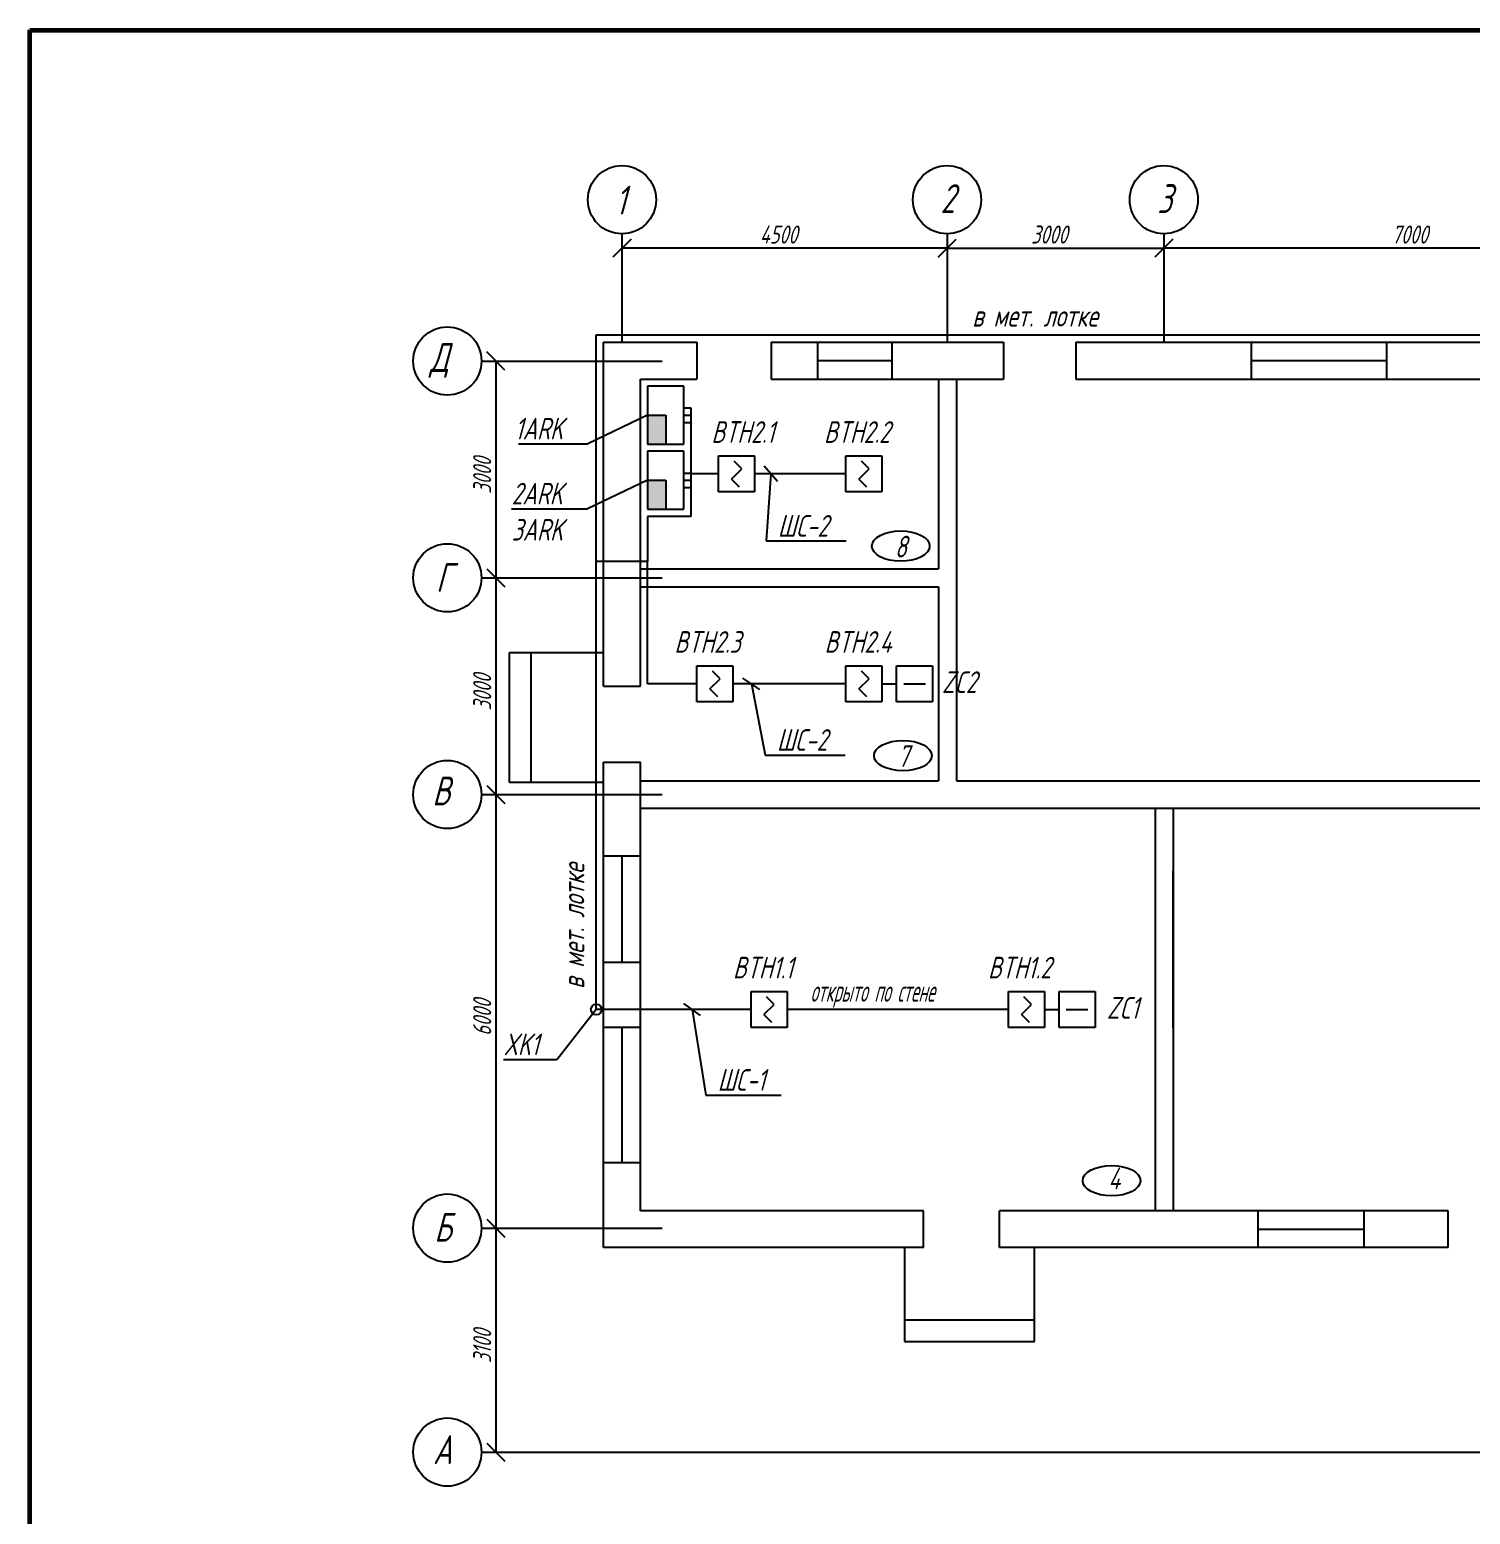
# Model space of a CAD drawing. Header units: millimetres. Extents: x 2185 to 4647, y 1259 to 2456.
# Drawn here: x 3830.3 to 4129.4, y 1534.8 to 1843 of the extents above; entities that cross this region are included whole.
import ezdxf

# ---------------------------------------------------------------- set-up
doc = ezdxf.new("R2010")
doc.units = ezdxf.units.MM
doc.styles.add('Simplex', font='simplex.shx', dxfattribs={"width": 0.7, "oblique": 15})

msp = doc.modelspace()

# ---------------------------------------------------------------- hatches: boundary and pattern name
at = {"true_color": 0x000000}
for points in [[(3962.34, 1762.96), (3958.59, 1762.96), (3958.59, 1756.96), (3962.34, 1756.96)], [(3962.34, 1749.46), (3958.59, 1749.46), (3958.59, 1743.46), (3962.34, 1743.46)]]:
    msp.add_hatch(color=18, dxfattribs=at).paths.add_polyline_path(points)

# ---------------------------------------------------------------- linework, layer by layer
at = {"color": 18, "lineweight": 60, "true_color": 0x000000}
for p, q in [((3830.3, 1258.99), (3830.3, 1842.99)), ((3830.3, 1842.91), (4646.3, 1842.91))]:
    msp.add_line(p, q, dxfattribs=at)
at = {"color": 18, "true_color": 0x000000}
for p, q in [((3953.26, 1800.61), (3953.26, 1778.11)), ((4020.76, 1800.61), (4020.76, 1778.11)), ((4065.76, 1800.61), (4065.76, 1778.11)), ((4020.76, 1797.61), (3953.26, 1797.61)), ((4020.76, 1797.61), (4065.76, 1797.61)), ((4170.76, 1797.61), (4065.76, 1797.61)), ((3947.94, 1732.59), (3947.94, 1779.61)), ((3947.94, 1779.61), (4414.59, 1779.61)), ((3924.1, 1774.21), (3961.6, 1774.21)), ((3927.1, 1774.21), (3927.1, 1729.21)), ((3966.09, 1768.96), (3958.59, 1768.96)), ((3958.59, 1768.96), (3958.59, 1756.96)), ((3966.09, 1756.96), (3966.09, 1768.96)), ((3958.59, 1762.96), (3962.34, 1762.96)), ((3962.34, 1762.96), (3962.34, 1756.96)), ((3966.09, 1764.46), (3967.59, 1764.46)), ((3966.09, 1762.96), (3967.59, 1762.96)), ((3967.59, 1764.46), (3967.59, 1741.96)), ((3966.09, 1761.46), (3967.59, 1761.46)), ((3958.59, 1756.96), (3966.09, 1756.96)), ((3966.09, 1755.46), (3958.59, 1755.46)), ((3958.59, 1755.46), (3958.59, 1743.46)), ((3966.09, 1743.46), (3966.09, 1755.46)), ((3973.31, 1754.52), (3980.81, 1754.52)), ((3973.31, 1747.02), (3973.31, 1754.52)), ((3980.81, 1754.52), (3980.81, 1747.02)), ((3999.75, 1754.52), (4007.25, 1754.52)), ((3999.75, 1747.02), (3999.75, 1754.52)), ((4007.25, 1754.52), (4007.25, 1747.02)), ((3966.09, 1750.96), (3967.59, 1750.96)), ((3973.31, 1750.77), (3967.59, 1750.77)), ((3976, 1749.71), (3978.12, 1751.84)), ((3978.12, 1751.84), (3976.53, 1753.43)), ((3999.75, 1750.77), (3980.81, 1750.77)), ((4002.44, 1749.71), (4004.56, 1751.84)), ((4004.56, 1751.84), (4002.97, 1753.43)), ((3958.59, 1749.46), (3962.34, 1749.46)), ((3962.34, 1749.46), (3962.34, 1743.46)), ((3966.09, 1749.46), (3967.59, 1749.46)), ((3966.09, 1747.96), (3967.59, 1747.96)), ((3976, 1749.71), (3977.59, 1748.12)), ((4002.44, 1749.71), (4004.03, 1748.12)), ((3980.81, 1747.02), (3973.31, 1747.02)), ((4007.25, 1747.02), (3999.75, 1747.02)), ((3958.59, 1743.46), (3966.09, 1743.46)), ((3967.59, 1741.96), (3958.59, 1741.96)), ((3958.59, 1741.96), (3958.59, 1732.59)), ((3958.59, 1732.59), (3947.94, 1732.59)), ((3947.94, 1639.59), (3947.94, 1732.59)), ((3958.59, 1707.2), (3958.59, 1732.59)), ((3924.1, 1729.21), (3961.6, 1729.21)), ((3927.1, 1729.21), (3927.1, 1684.21)), ((3968.81, 1710.95), (3976.31, 1710.95)), ((3968.81, 1703.45), (3968.81, 1710.95)), ((3976.31, 1710.95), (3976.31, 1703.45)), ((3999.75, 1710.95), (4007.25, 1710.95)), ((3999.75, 1703.45), (3999.75, 1710.95)), ((4007.25, 1710.95), (4007.25, 1703.45)), ((4010.25, 1710.95), (4017.75, 1710.95)), ((4010.25, 1703.45), (4010.25, 1710.95)), ((4017.75, 1710.95), (4017.75, 1703.45)), ((3971.5, 1706.14), (3973.62, 1708.26)), ((3973.62, 1708.26), (3972.03, 1709.85)), ((4002.44, 1706.14), (4004.56, 1708.26)), ((4004.56, 1708.26), (4002.97, 1709.85)), ((3968.81, 1707.2), (3958.59, 1707.2)), ((3971.5, 1706.14), (3973.09, 1704.55)), ((3999.75, 1707.2), (3976.31, 1707.2)), ((4002.44, 1706.14), (4004.03, 1704.55)), ((4007.25, 1707.2), (4010.25, 1707.2)), ((4011.75, 1707.2), (4016.25, 1707.2)), ((3976.31, 1703.45), (3968.81, 1703.45)), ((4007.25, 1703.45), (3999.75, 1703.45)), ((4017.75, 1703.45), (4010.25, 1703.45)), ((3924.1, 1684.21), (3961.6, 1684.21)), ((3927.1, 1684.21), (3927.1, 1594.21)), ((3980.06, 1643.34), (3987.56, 1643.34)), ((3980.06, 1635.84), (3980.06, 1643.34)), ((3987.56, 1643.34), (3987.56, 1635.84)), ((4033.5, 1643.34), (4041, 1643.34)), ((4033.5, 1635.84), (4033.5, 1643.34)), ((4041, 1643.34), (4041, 1635.84)), ((4044, 1643.34), (4051.5, 1643.34)), ((4044, 1635.84), (4044, 1643.34)), ((4051.5, 1643.34), (4051.5, 1635.84)), ((3982.75, 1638.53), (3984.87, 1640.65)), ((3984.87, 1640.65), (3983.28, 1642.24)), ((4036.19, 1638.53), (4038.31, 1640.65)), ((4038.31, 1640.65), (4036.72, 1642.24)), ((3980.06, 1639.59), (3947.94, 1639.59)), ((3982.75, 1638.53), (3984.34, 1636.94)), ((4033.5, 1639.59), (3987.56, 1639.59)), ((4036.19, 1638.53), (4037.78, 1636.94)), ((4041, 1639.59), (4044, 1639.59)), ((4045.5, 1639.59), (4050, 1639.59)), ((3987.56, 1635.84), (3980.06, 1635.84)), ((4041, 1635.84), (4033.5, 1635.84)), ((4051.5, 1635.84), (4044, 1635.84)), ((3924.1, 1594.21), (3961.6, 1594.21)), ((3927.1, 1594.21), (3927.1, 1547.71)), ((3924.1, 1547.71), (4160.5, 1547.71))]:
    msp.add_line(p, q, dxfattribs=at)
at = {"color": 18, "linetype": 'ByBlock', "true_color": 0x000000}
for p, q in [((3955.14, 1799.49), (3951.39, 1795.74)), ((4018.89, 1795.74), (4022.64, 1799.49)), ((4067.64, 1799.49), (4063.89, 1795.74)), ((3928.97, 1772.34), (3925.22, 1776.09)), ((3925.22, 1731.09), (3928.97, 1727.34)), ((3925.22, 1686.09), (3928.97, 1682.34)), ((3925.22, 1596.09), (3928.97, 1592.34)), ((3925.22, 1549.59), (3928.97, 1545.84))]:
    msp.add_line(p, q, dxfattribs=at)
at = {"color": 18, "ltscale": 100, "true_color": 0x000000}
for p, q in [((3949.44, 1706.71), (3949.44, 1778.11)), ((3949.44, 1778.11), (3968.79, 1778.11)), ((3968.79, 1778.11), (3968.79, 1770.46)), ((3984.24, 1778.11), (4009.29, 1778.11)), ((3984.24, 1778.11), (3984.24, 1770.46)), ((3993.84, 1778.11), (3993.84, 1770.46)), ((4009.29, 1778.11), (4032.47, 1778.11)), ((4009.29, 1778.11), (4009.29, 1770.46)), ((4032.47, 1778.11), (4032.47, 1770.46)), ((4047.47, 1778.11), (4354.22, 1778.11)), ((4047.47, 1778.11), (4047.47, 1770.46)), ((4083.92, 1778.11), (4083.92, 1770.46)), ((4111.97, 1778.11), (4111.97, 1770.46)), ((3993.84, 1774.29), (4009.29, 1774.29)), ((4083.92, 1774.29), (4111.97, 1774.29)), ((3957.09, 1770.46), (3968.79, 1770.46)), ((3957.09, 1706.71), (3957.09, 1770.46)), ((3984.24, 1770.46), (3993.84, 1770.46)), ((3993.84, 1770.46), (4032.47, 1770.46)), ((4018.97, 1770.46), (4018.97, 1746.58)), ((4022.72, 1770.46), (4022.72, 1746.58)), ((4047.47, 1770.46), (4354.22, 1770.46)), ((4018.97, 1746.58), (4018.97, 1731.09)), ((4022.72, 1746.58), (4022.72, 1687.06)), ((3957.09, 1731.09), (3986.19, 1731.09)), ((3986.19, 1731.09), (4018.97, 1731.09)), ((3957.09, 1727.34), (4018.97, 1727.34)), ((4018.97, 1727.34), (4018.97, 1687.06)), ((3929.94, 1713.71), (3949.44, 1713.71)), ((3929.94, 1686.71), (3929.94, 1713.71)), ((3934.44, 1686.71), (3934.44, 1713.71)), ((3949.44, 1706.71), (3957.09, 1706.71)), ((3949.44, 1590.16), (3949.44, 1690.96)), ((3949.44, 1690.96), (3957.09, 1690.96)), ((3957.09, 1597.81), (3957.09, 1690.96)), ((3949.44, 1686.71), (3929.94, 1686.71)), ((3957.09, 1687.06), (4018.97, 1687.06)), ((4022.72, 1687.06), (4151.72, 1687.06)), ((3957.09, 1681.36), (4151.72, 1681.36)), ((4063.97, 1681.36), (4063.97, 1597.81)), ((4067.72, 1681.36), (4067.72, 1597.81)), ((3949.44, 1671.46), (3957.09, 1671.46)), ((3953.27, 1671.46), (3953.27, 1649.41)), ((4067.72, 1635.7), (4067.72, 1668.37)), ((3949.44, 1649.41), (3957.09, 1649.41)), ((3949.44, 1635.91), (3957.09, 1635.91)), ((3953.27, 1635.91), (3953.27, 1607.86)), ((3949.44, 1607.86), (3957.09, 1607.86)), ((4015.89, 1597.81), (3957.09, 1597.81)), ((4015.89, 1590.16), (4015.89, 1597.81)), ((4124.79, 1597.81), (4031.64, 1597.81)), ((4031.64, 1590.16), (4031.64, 1597.81)), ((4085.34, 1590.16), (4085.34, 1597.81)), ((4107.39, 1590.16), (4107.39, 1597.81)), ((4124.79, 1590.16), (4124.79, 1597.81)), ((4085.34, 1593.99), (4107.39, 1593.99)), ((4015.89, 1590.16), (3949.44, 1590.16)), ((4011.89, 1590.16), (4011.89, 1570.66)), ((4124.79, 1590.16), (4031.64, 1590.16)), ((4038.89, 1570.66), (4038.89, 1590.16)), ((4011.89, 1575.16), (4038.89, 1575.16)), ((4011.89, 1570.66), (4038.89, 1570.66))]:
    msp.add_line(p, q, dxfattribs=at)
at = {"color": 18, "linetype": 'ByBlock', "lineweight": -2, "true_color": 0x000000}
for p, q in [((3958.59, 1762.96), (3946.18, 1757.03)), ((3931.77, 1757.03), (3946.18, 1757.03)), ((3946.18, 1757.03), (3946.18, 1757.03)), ((3985.55, 1749.18), (3982.76, 1752.37)), ((3984.15, 1750.77), (3983.21, 1736.85)), ((3958.59, 1749.46), (3946.11, 1743.53)), ((3930.35, 1743.53), (3946.11, 1743.53)), ((3946.11, 1743.53), (3946.11, 1743.53)), ((3983.21, 1736.85), (3983.21, 1736.85)), ((3983.21, 1736.85), (3999.79, 1736.85)), ((3981.9, 1706.01), (3978.39, 1708.39)), ((3980.14, 1707.2), (3983.01, 1692.39)), ((3983.01, 1692.39), (3983.01, 1692.39)), ((3983.01, 1692.39), (3999.58, 1692.39)), ((3969.56, 1638.34), (3966.13, 1640.83)), ((3947.94, 1639.59), (3939.79, 1629.19)), ((3967.84, 1639.59), (3970.71, 1621.82)), ((3928.68, 1629.19), (3939.79, 1629.19)), ((3939.79, 1629.19), (3939.79, 1629.19)), ((3970.71, 1621.82), (3970.71, 1621.82)), ((3970.71, 1621.82), (3986.31, 1621.82))]:
    msp.add_line(p, q, dxfattribs=at)
at = {"color": 18, "ltscale": 100, "true_color": 0x000000}
for centre in [(3953.26, 1807.69), (4020.76, 1807.69), (4065.76, 1807.69), (3917.02, 1774.21), (3917.02, 1729.21), (3917.02, 1684.21), (3917.02, 1594.21), (3917.02, 1547.71)]:
    msp.add_circle(centre, 7.08, dxfattribs=at)
at = {"color": 18, "true_color": 0x000000}
msp.add_circle((3947.94, 1639.59), 1.12, dxfattribs=at)
at = {"color": 18, "ltscale": 100, "true_color": 0x000000}
for centre in [(4011.14, 1735.79), (4011.6, 1692.29), (4054.92, 1604.05)]:
    msp.add_ellipse(centre, major_axis=(-6, 0), ratio=0.525, dxfattribs=at)

# ---------------------------------------------------------------- texts
at = {"color": 18, "ltscale": 100, "true_color": 0x000000, "style": 'Simplex', "oblique": 15}
for s, height, width, p in [('1', 6, 0.7, (3951.89, 1804.61)), ('2', 6, 0.7, (4019.39, 1804.92)), ('3', 6, 0.7, (4064.39, 1804.92)), ('в мет. лотке', 4.5, 0.7, (4025.98, 1781.35)), ('Д', 6, 0.7, (3913.35, 1771.94)), ('8', 4.5, 0.7, (4009.9, 1733.43)), ('Г', 6, 0.7, (3914.64, 1726.3)), ('7', 4.5, 0.7, (4010.5, 1689.94)), ('B', 6, 0.7, (3913.87, 1681.94)), ('открыто по стене', 4.5, 0.5, (3992.4, 1641.19)), ('4', 4.5, 0.7, (4054.22, 1602.25)), ('Б', 6, 0.7, (3914.27, 1591.38)), ('А', 6, 0.7, (3914.03, 1545.22))]:
    msp.add_text(s, height=height, dxfattribs=dict(at, width=width)).set_placement(p)
at = {"color": 18, "true_color": 0x000000, "style": 'Simplex', "oblique": 15, "width": 0.7}
for s, height, p in [('4500', 3.75, (3981.88, 1798.59)), ('3000', 3.75, (4038.2, 1798.59)), ('7000', 3.75, (4113.05, 1798.59)), ('1ARK', 4.5, (3931.02, 1757.93)), ('BTH2.1', 4.5, (3971.83, 1757.22)), ('BTH2.2', 4.5, (3995.21, 1757.22)), ('2ARK', 4.5, (3930.35, 1744.43)), ('3ARK', 4.5, (3930.35, 1736.93)), ('ШС-2', 4.5, (3985.61, 1737.75)), ('BTH2.3', 4.5, (3964.16, 1713.64)), ('BTH2.4', 4.5, (3995.32, 1713.64)), ('ZC2', 4.5, (4019.69, 1705.29)), ('ШС-2', 4.5, (3985.41, 1693.29)), ('BTH1.1', 4.5, (3976.31, 1646.03)), ('BTH1.2', 4.5, (4029.26, 1646.03)), ('ZC1', 4.5, (4053.92, 1637.67)), ('XK1', 4.5, (3928.68, 1630.09)), ('ШС-1', 4.5, (3973.11, 1622.72))]:
    msp.add_text(s, height=height, dxfattribs=at).set_placement(p)
for s, p in [('3000', (3926.12, 1746.65)), ('3000', (3926.12, 1701.65)), ('6000', (3926.12, 1634.11)), ('3100', (3926.12, 1566.15))]:
    msp.add_text(s, height=3.75, rotation=90, dxfattribs=at).set_placement(p)
at = {"color": 18, "ltscale": 100, "true_color": 0x000000, "style": 'Simplex', "oblique": 15, "width": 0.7}
msp.add_text('в мет. лотке', height=4.5, rotation=90, dxfattribs=at).set_placement((3945.45, 1643.84))

doc.saveas('drawing.dxf')
